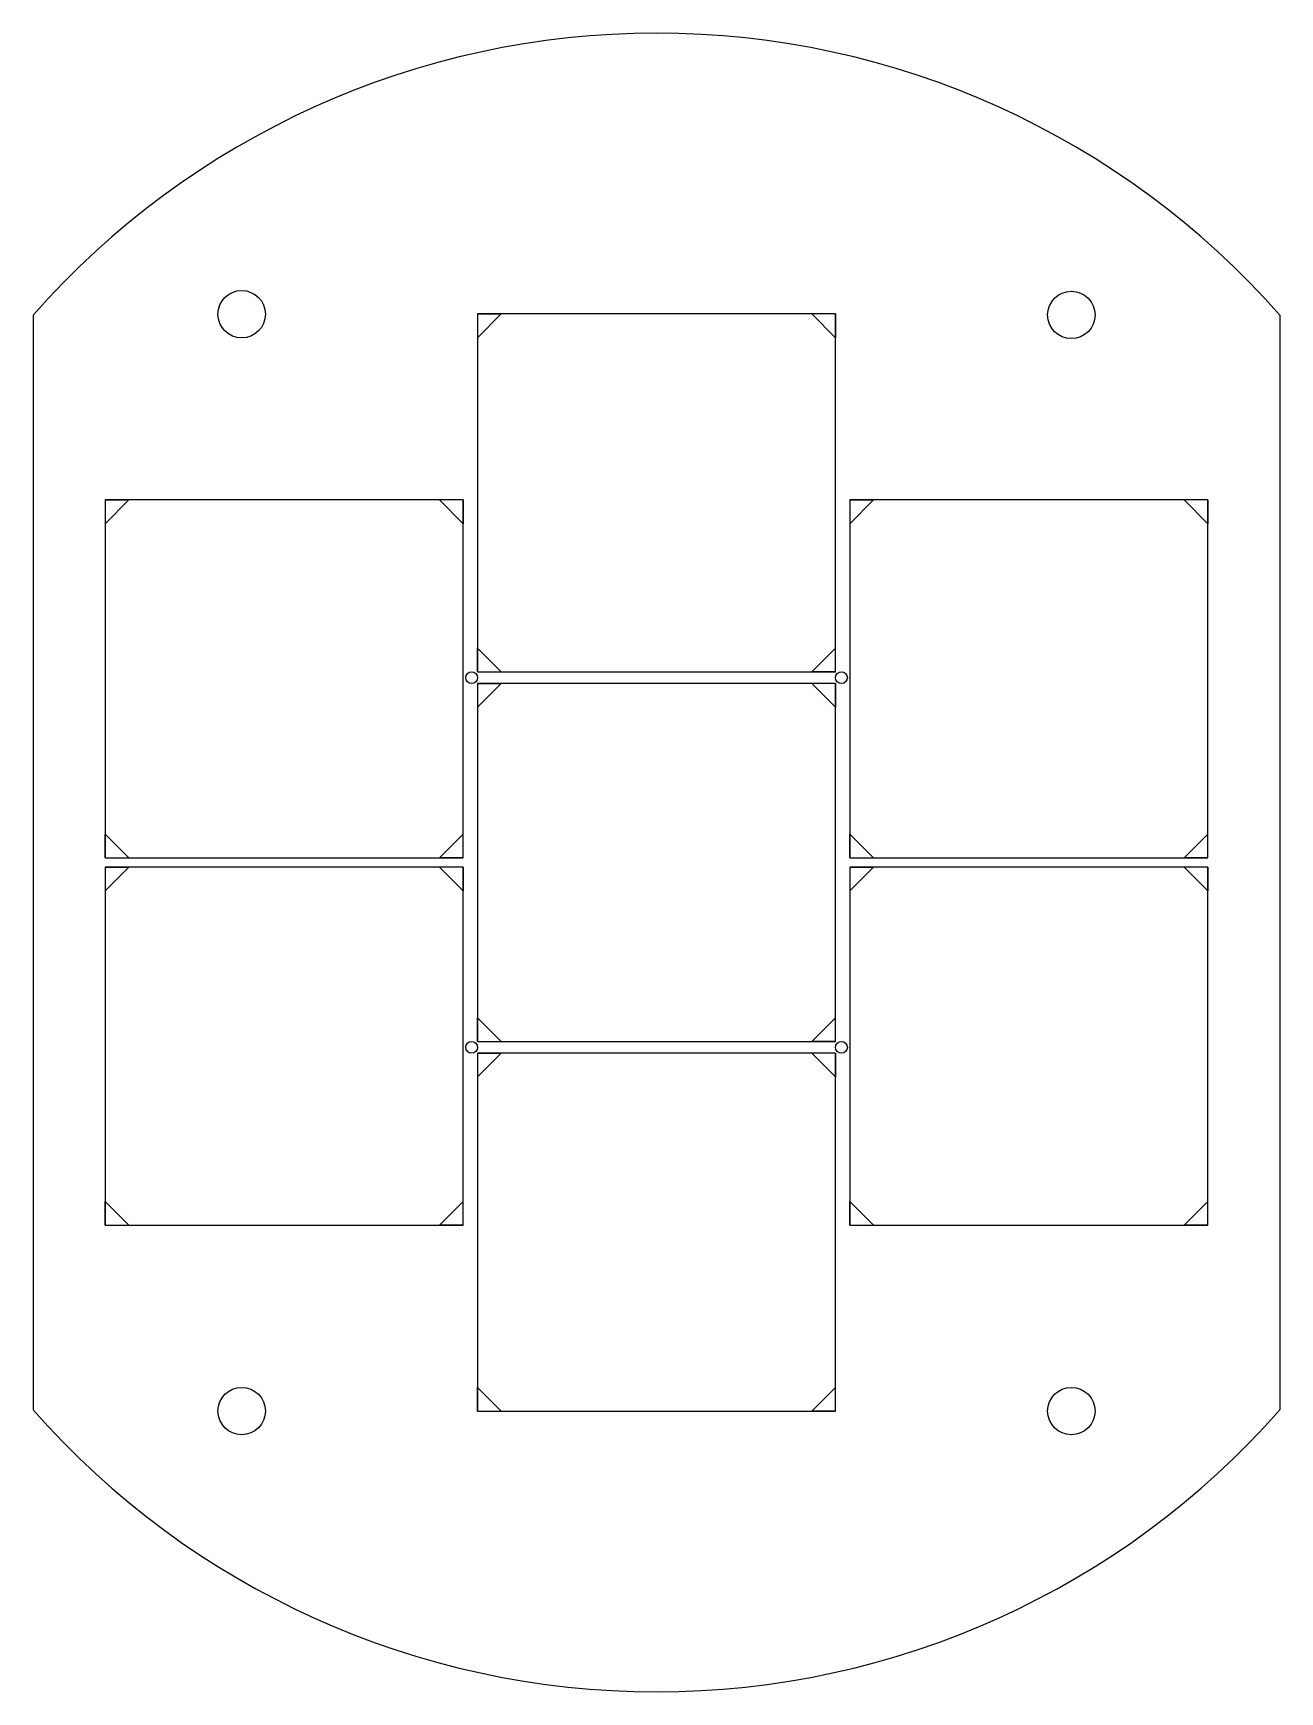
# Model space of a CAD drawing. Header units: millimetres. Extents: x 2655 to 2760, y 1400 to 1540.
import ezdxf

# ---------------------------------------------------------------- set-up
doc = ezdxf.new("R2010")
doc.units = ezdxf.units.MM
for name, color, linetype in [('holder_corner', 140, 'Continuous'), ('holder_hole', 80, 'Continuous'), ('holder_outline', 10, 'Continuous'), ('holder_squares', 220, 'Continuous')]:
    doc.layers.add(name, color=color, linetype=linetype)

msp = doc.modelspace()

# ---------------------------------------------------------------- linework, layer by layer
at = {"layer": 'holder_corner'}
for p, q in [((2692.14, 1514.56), (2694.14, 1516.56)), ((2692.14, 1516.56), (2694.14, 1516.56)), ((2692.14, 1516.56), (2692.14, 1514.56)), ((2720.34, 1516.56), (2722.34, 1514.56)), ((2722.34, 1516.56), (2720.34, 1516.56)), ((2722.34, 1516.56), (2722.34, 1514.56)), ((2662.73, 1500.86), (2660.73, 1498.86)), ((2660.73, 1500.86), (2662.73, 1500.86)), ((2660.73, 1500.86), (2660.73, 1498.86)), ((2690.93, 1498.86), (2688.93, 1500.86)), ((2690.93, 1500.86), (2688.93, 1500.86)), ((2690.93, 1500.86), (2690.93, 1498.86)), ((2725.55, 1500.86), (2723.55, 1498.86)), ((2723.55, 1500.86), (2725.55, 1500.86)), ((2723.55, 1500.86), (2723.55, 1498.86)), ((2753.75, 1498.86), (2751.75, 1500.86)), ((2753.75, 1500.86), (2751.75, 1500.86)), ((2753.75, 1500.86), (2753.75, 1498.86)), ((2692.14, 1488.36), (2694.14, 1486.36)), ((2692.14, 1486.36), (2692.14, 1488.36)), ((2720.34, 1486.36), (2722.34, 1488.36)), ((2722.34, 1486.36), (2722.34, 1488.36)), ((2692.14, 1486.36), (2694.14, 1486.36)), ((2722.34, 1486.36), (2720.34, 1486.36)), ((2692.14, 1483.36), (2694.14, 1485.36)), ((2692.14, 1485.36), (2694.14, 1485.36)), ((2692.14, 1485.36), (2692.14, 1483.36)), ((2720.34, 1485.36), (2722.34, 1483.36)), ((2722.34, 1485.36), (2720.34, 1485.36)), ((2722.34, 1485.36), (2722.34, 1483.36)), ((2662.73, 1470.66), (2660.73, 1472.66)), ((2660.73, 1470.66), (2660.73, 1472.66)), ((2690.93, 1472.66), (2688.93, 1470.66)), ((2690.93, 1470.66), (2690.93, 1472.66)), ((2725.55, 1470.66), (2723.55, 1472.66)), ((2723.55, 1470.66), (2723.55, 1472.66)), ((2753.75, 1472.66), (2751.75, 1470.66)), ((2753.75, 1470.66), (2753.75, 1472.66)), ((2660.73, 1470.66), (2662.73, 1470.66)), ((2690.93, 1470.66), (2688.93, 1470.66)), ((2723.55, 1470.66), (2725.55, 1470.66)), ((2753.75, 1470.66), (2751.75, 1470.66)), ((2662.73, 1469.86), (2660.73, 1467.86)), ((2660.73, 1469.86), (2662.73, 1469.86)), ((2660.73, 1469.86), (2660.73, 1467.86)), ((2690.93, 1467.86), (2688.93, 1469.86)), ((2690.93, 1469.86), (2688.93, 1469.86)), ((2690.93, 1469.86), (2690.93, 1467.86)), ((2725.55, 1469.86), (2723.55, 1467.86)), ((2723.55, 1469.86), (2725.55, 1469.86)), ((2723.55, 1469.86), (2723.55, 1467.86)), ((2753.75, 1467.86), (2751.75, 1469.86)), ((2753.75, 1469.86), (2751.75, 1469.86)), ((2753.75, 1469.86), (2753.75, 1467.86)), ((2692.14, 1457.16), (2694.14, 1455.16)), ((2692.14, 1455.16), (2692.14, 1457.16)), ((2720.34, 1455.16), (2722.34, 1457.16)), ((2722.34, 1455.16), (2722.34, 1457.16)), ((2692.14, 1455.16), (2694.14, 1455.16)), ((2722.34, 1455.16), (2720.34, 1455.16)), ((2692.14, 1452.16), (2694.14, 1454.16)), ((2692.14, 1454.16), (2694.14, 1454.16)), ((2692.14, 1454.16), (2692.14, 1452.16)), ((2720.34, 1454.16), (2722.34, 1452.16)), ((2722.34, 1454.16), (2720.34, 1454.16)), ((2722.34, 1454.16), (2722.34, 1452.16)), ((2662.73, 1439.66), (2660.73, 1441.66)), ((2660.73, 1439.66), (2660.73, 1441.66)), ((2690.93, 1441.66), (2688.93, 1439.66)), ((2690.93, 1439.66), (2690.93, 1441.66)), ((2725.55, 1439.66), (2723.55, 1441.66)), ((2723.55, 1439.66), (2723.55, 1441.66)), ((2753.75, 1441.66), (2751.75, 1439.66)), ((2753.75, 1439.66), (2753.75, 1441.66)), ((2660.73, 1439.66), (2662.73, 1439.66)), ((2690.93, 1439.66), (2688.93, 1439.66)), ((2723.55, 1439.66), (2725.55, 1439.66)), ((2753.75, 1439.66), (2751.75, 1439.66)), ((2692.14, 1425.96), (2694.14, 1423.96)), ((2692.14, 1423.96), (2692.14, 1425.96)), ((2720.34, 1423.96), (2722.34, 1425.96)), ((2722.34, 1423.96), (2722.34, 1425.96)), ((2692.14, 1423.96), (2694.14, 1423.96)), ((2722.34, 1423.96), (2720.34, 1423.96))]:
    msp.add_line(p, q, dxfattribs=at)
at = {"layer": 'holder_hole'}
for centre, radius in [((2672.24, 1516.54), 2), ((2742.24, 1516.48), 2), ((2691.64, 1485.86), 0.5), ((2722.84, 1485.86), 0.5), ((2691.64, 1454.66), 0.5), ((2722.84, 1454.66), 0.5), ((2672.24, 1423.96), 2), ((2742.24, 1423.96), 2)]:
    msp.add_circle(centre, radius, dxfattribs=at)
at = {"layer": 'holder_outline'}
for p, q in [((2654.65, 1516.46), (2654.65, 1424.06)), ((2759.83, 1516.46), (2759.83, 1424.06))]:
    msp.add_line(p, q, dxfattribs=at)
for points in [[(2759.83, 1516.46, 0.215752), (2707.24, 1540.26, 0.215752), (2654.65, 1516.46)], [(2654.65, 1424.06, 0.215752), (2707.24, 1400.26, 0.215752), (2759.83, 1424.06)]]:
    msp.add_lwpolyline(points, format="xyb", dxfattribs=at)
at = {"layer": 'holder_squares'}
for p, q in [((2692.15, 1516.56), (2692.15, 1486.36)), ((2722.35, 1516.56), (2692.15, 1516.56)), ((2722.35, 1486.36), (2722.35, 1516.56)), ((2690.93, 1500.86), (2660.73, 1500.86)), ((2660.73, 1500.86), (2660.73, 1470.66)), ((2690.93, 1470.66), (2690.93, 1500.86)), ((2753.75, 1500.86), (2723.55, 1500.86)), ((2723.55, 1500.86), (2723.55, 1470.66)), ((2753.75, 1470.66), (2753.75, 1500.86)), ((2692.15, 1486.36), (2722.35, 1486.36)), ((2692.14, 1485.36), (2692.14, 1455.16)), ((2722.34, 1485.36), (2692.14, 1485.36)), ((2722.34, 1455.16), (2722.34, 1485.36)), ((2660.73, 1470.66), (2690.93, 1470.66)), ((2723.55, 1470.66), (2753.75, 1470.66)), ((2660.73, 1469.86), (2660.73, 1439.66)), ((2690.93, 1469.86), (2660.73, 1469.86)), ((2690.93, 1439.66), (2690.93, 1469.86)), ((2723.55, 1469.86), (2723.55, 1439.66)), ((2753.75, 1469.86), (2723.55, 1469.86)), ((2753.75, 1439.66), (2753.75, 1469.86)), ((2692.14, 1455.16), (2722.34, 1455.16)), ((2692.14, 1454.16), (2692.14, 1423.96)), ((2722.34, 1454.16), (2692.14, 1454.16)), ((2722.34, 1423.96), (2722.34, 1454.16)), ((2660.73, 1439.66), (2690.93, 1439.66)), ((2723.55, 1439.66), (2753.75, 1439.66)), ((2692.14, 1423.96), (2722.34, 1423.96))]:
    msp.add_line(p, q, dxfattribs=at)

doc.saveas('drawing.dxf')
